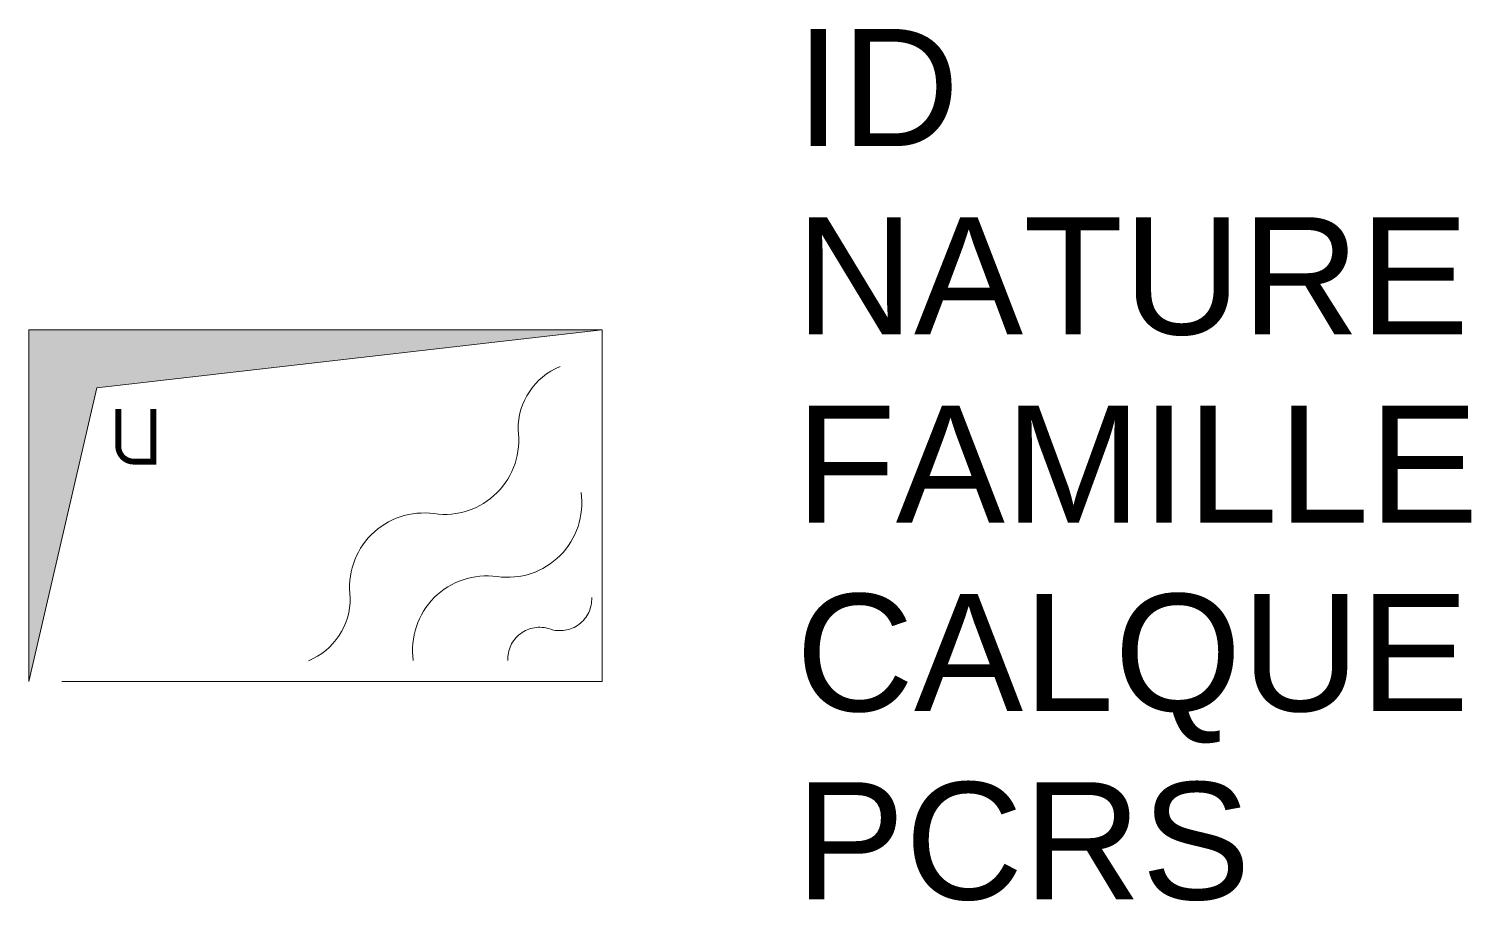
# Model space of a CAD drawing. Header units: metres. Extents: x 0 to 2.46, y -0.37 to 1.11.
import ezdxf

# ---------------------------------------------------------------- set-up
doc = ezdxf.new("R2010")
doc.units = ezdxf.units.M
doc.linetypes.add('Socle_Continu', pattern=[2.5, 2.5, 0])
doc.layers.add('UNITA_SCS', color=54, linetype='Socle_Continu', lineweight=13)
doc.styles.get("Standard").update_dxf_attribs({"font": 'arial.ttf'})

msp = doc.modelspace()

# ---------------------------------------------------------------- hatches: boundary and pattern name
at = {"layer": 'UNITA_SCS', "linetype": 'Socle_Continu'}
msp.add_hatch(color=256, dxfattribs=at).paths.add_polyline_path([(0.1161, 0.5011), (0.0002, 0.0002), (0.0002, 0.6002), (0.9784, 0.6002)])

# ---------------------------------------------------------------- linework, layer by layer
at = {"layer": 'UNITA_SCS', "linetype": 'Socle_Continu', "flags": 128}
msp.add_lwpolyline([(0.0002, 0.6002), (0.9784, 0.6002), (0.9784, 0.0002), (0.0002, 0.0002)], close=True, dxfattribs=at)
at = {"layer": 'UNITA_SCS', "linetype": 'Socle_Continu'}
msp.add_lwpolyline([(0.1161, 0.5011), (0.0002, 0.0002), (0.0002, 0.6002), (0.9784, 0.6002)], close=True, dxfattribs=at)
at = {"layer": 'UNITA_SCS', "linetype": 'Socle_Continu', "flags": 128}
for points in [[(0.4771, 0.0356, 0.308109), (0.5486, 0.1431, -0.498161), (0.6917, 0.2864, 0.49989), (0.8348, 0.4297, -0.306811), (0.9064, 0.5372)], [(0.9423, 0.3224, -0.49989), (0.7992, 0.1791, 0.49989), (0.6561, 0.0357)], [(0.8173, 0.0359, -0.52802), (0.8888, 0.0897, 0.528439), (0.9604, 0.1435)]]:
    msp.add_lwpolyline(points, format="xyb", dxfattribs=at)
at = {"layer": 'UNITA_SCS', "linetype": 'Socle_Continu', "const_width": 0.00999, "flags": 128}
msp.add_lwpolyline([(0.1528, 0.4651), (0.1528, 0.4014, 0.410802), (0.179, 0.3752), (0.2126, 0.3752), (0.2126, 0.4651)], format="xyb", dxfattribs=at)

# ---------------------------------------------------------------- texts
at = {"layer": 'UNITA_SCS', "linetype": 'Socle_Continu', "flags": 9}
for tag, p, s in [('ID', (1.3085, 0.9134), 'DP_0247'), ('NATURE', (1.3085, 0.5921), 'Armoire unitaire'), ('FAMILLE', (1.3085, 0.2708), 'Unitaire'), ('CALQUE', (1.3085, -0.0505), 'UNITA_SCS'), ('PCRS', (1.3085, -0.3717), 'AffleurantSymbole')]:
    msp.add_attdef(tag, p, s, height=0.2, dxfattribs=at)

doc.saveas('drawing.dxf')
